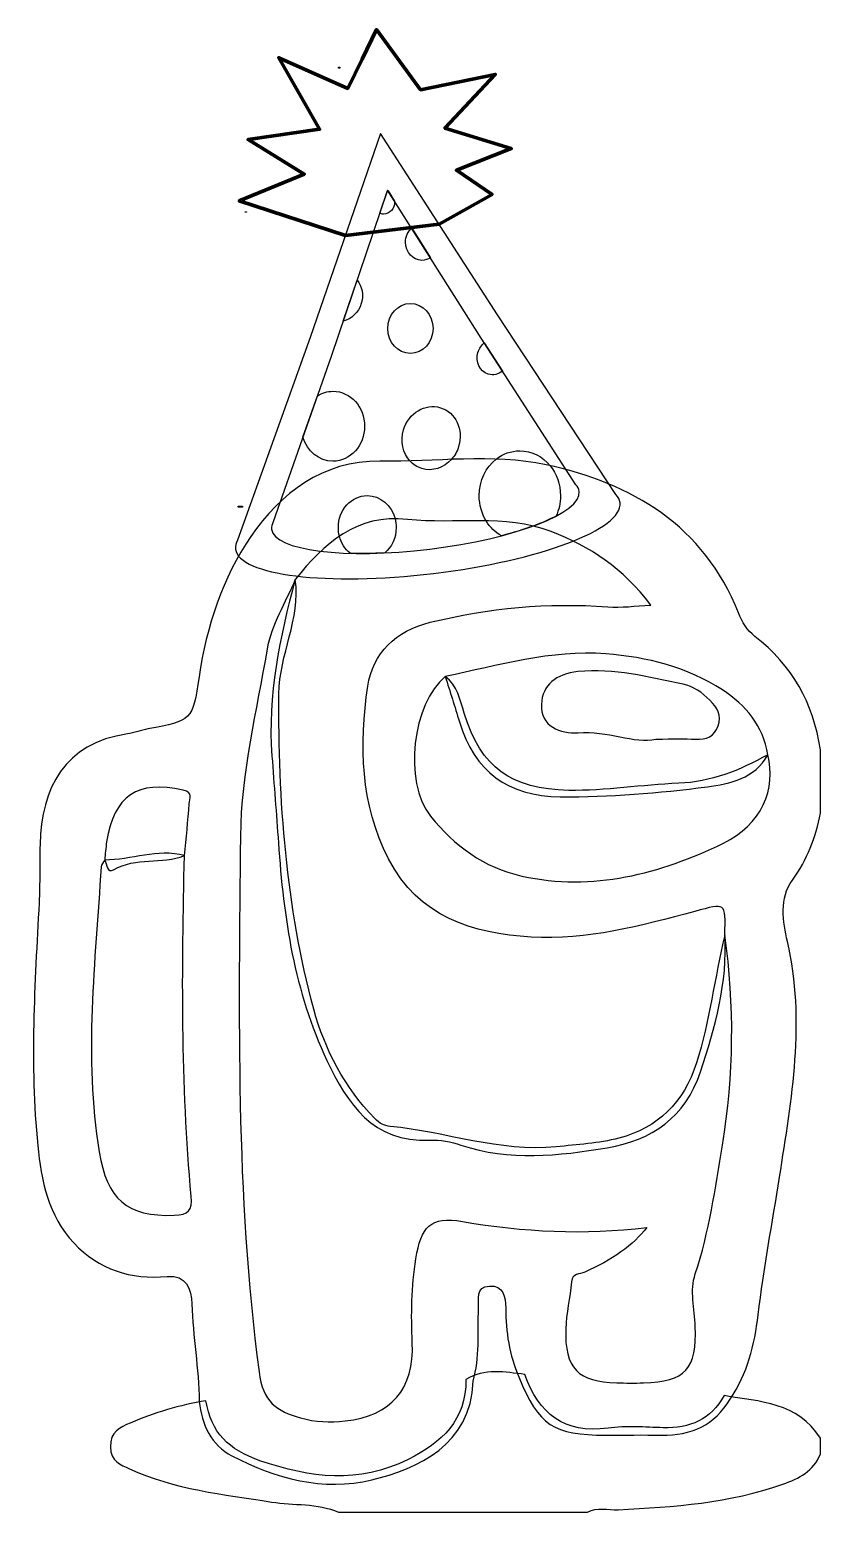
# Model space of a CAD drawing. Header units: inches. Extents: x -5.21 to -3.8, y -0.28 to 2.37.
import ezdxf

# ---------------------------------------------------------------- set-up
doc = ezdxf.new("R2010")
doc.units = ezdxf.units.IN
doc.header["$MEASUREMENT"] = 0
doc.header["$XCLIPFRAME"] = 0
doc.layers.add('Layer 1', color=7, linetype='Continuous')
picture_1 = doc.add_image_def('image1.jpg', size_in_pixel=(10, 4))
picture_2 = doc.add_image_def('image2.jpg', size_in_pixel=(13, 9))
picture_3 = doc.add_image_def('image3.jpg', size_in_pixel=(39, 8))

msp = doc.modelspace()

# ---------------------------------------------------------------- linework, layer by layer
at = {"layer": 'Layer 1', "color": 2, "lineweight": 70}
msp.add_open_spline([(-4.646, 1.9987), (-4.646, 1.9987), (-4.8354, 2.0604), (-4.8354, 2.0604), (-4.8354, 2.0604), (-4.8354, 2.0604), (-4.7192, 2.1083), (-4.7192, 2.1083), (-4.7192, 2.1083), (-4.7192, 2.1083), (-4.8195, 2.1698), (-4.8195, 2.1698), (-4.8195, 2.1698), (-4.8195, 2.1698), (-4.6919, 2.188), (-4.6919, 2.188), (-4.6919, 2.188), (-4.6919, 2.188), (-4.7648, 2.3156), (-4.7648, 2.3156), (-4.7648, 2.3156), (-4.7648, 2.3156), (-4.6418, 2.2609), (-4.6418, 2.2609), (-4.6418, 2.2609), (-4.6418, 2.2609), (-4.6163, 2.313), (-4.6163, 2.313), (-4.6163, 2.313), (-4.6163, 2.313), (-4.5905, 2.3657), (-4.5905, 2.3657), (-4.5905, 2.3657), (-4.5905, 2.3657), (-4.5119, 2.2586), (-4.5119, 2.2586), (-4.5119, 2.2586), (-4.5119, 2.2586), (-4.3787, 2.286), (-4.3787, 2.286), (-4.3787, 2.286), (-4.3787, 2.286), (-4.4686, 2.1903), (-4.4686, 2.1903), (-4.4686, 2.1903), (-4.4686, 2.1903), (-4.3502, 2.1538), (-4.3502, 2.1538), (-4.3502, 2.1538), (-4.3502, 2.1538), (-4.4481, 2.1151), (-4.4481, 2.1151), (-4.4481, 2.1151), (-4.4481, 2.1151), (-4.3844, 2.0718), (-4.3844, 2.0718), (-4.3844, 2.0718), (-4.3844, 2.0718), (-4.479, 2.0188), (-4.479, 2.0188), (-4.479, 2.0188), (-4.479, 2.0188), (-4.646, 1.9987), (-4.646, 1.9987)], degree=3, knots=[0, 0, 0, 0, 0.058824, 0.058824, 0.058824, 0.058824, 0.117647, 0.117647, 0.117647, 0.117647, 0.176471, 0.176471, 0.176471, 0.176471, 0.235294, 0.235294, 0.235294, 0.235294, 0.294118, 0.294118, 0.294118, 0.294118, 0.352941, 0.352941, 0.352941, 0.352941, 0.411765, 0.411765, 0.411765, 0.411765, 0.470588, 0.470588, 0.470588, 0.470588, 0.529412, 0.529412, 0.529412, 0.529412, 0.588235, 0.588235, 0.588235, 0.588235, 0.647059, 0.647059, 0.647059, 0.647059, 0.705882, 0.705882, 0.705882, 0.705882, 0.764706, 0.764706, 0.764706, 0.764706, 0.823529, 0.823529, 0.823529, 0.823529, 0.882353, 0.882353, 0.882353, 0.882353, 1, 1, 1, 1], dxfattribs=at)
at = {"layer": 'Layer 1'}
for points, knots in [([(-4.1636, 1.5368), (-4.1593, 1.5323), (-4.1567, 1.5274), (-4.1561, 1.5222), (-4.1561, 1.5222), (-4.1505, 1.4753), (-4.2994, 1.4189), (-4.4888, 1.3961), (-4.4888, 1.3961), (-4.6781, 1.3733), (-4.8362, 1.3928), (-4.8419, 1.4396), (-4.8419, 1.4396), (-4.8425, 1.4449), (-4.8412, 1.4502), (-4.8381, 1.4557), (-4.8381, 1.4557), (-4.8381, 1.4557), (-4.7089, 1.817), (-4.7089, 1.817), (-4.7089, 1.817), (-4.7089, 1.817), (-4.5832, 2.1805), (-4.5832, 2.1805), (-4.5832, 2.1805), (-4.5832, 2.1805), (-4.3748, 1.8572), (-4.3748, 1.8572), (-4.3748, 1.8572), (-4.3748, 1.8572), (-4.1636, 1.5368), (-4.1636, 1.5368)], [0, 0, 0, 0, 0.111111, 0.111111, 0.111111, 0.111111, 0.222222, 0.222222, 0.222222, 0.222222, 0.333333, 0.333333, 0.333333, 0.333333, 0.444444, 0.444444, 0.444444, 0.444444, 0.555556, 0.555556, 0.555556, 0.555556, 0.666667, 0.666667, 0.666667, 0.666667, 0.777778, 0.777778, 0.777778, 0.777778, 1, 1, 1, 1]), ([(-3.7989, 1.082), (-3.7989, 1.0443), (-3.7989, 1.0065), (-3.7989, 0.9687), (-3.7989, 0.9687), (-3.807, 0.9254), (-3.822, 0.8861), (-3.8487, 0.8496), (-3.8487, 0.8496), (-3.8723, 0.8173), (-3.8659, 0.7755), (-3.8576, 0.7399), (-3.8576, 0.7399), (-3.8246, 0.5982), (-3.8499, 0.4594), (-3.8717, 0.32), (-3.8717, 0.32), (-3.8845, 0.2381), (-3.8998, 0.1566), (-3.9098, 0.0742), (-3.9098, 0.0742), (-3.9162, 0.0208), (-3.9287, -0.0307), (-3.9599, -0.0759), (-3.9599, -0.0759), (-3.9874, -0.1226), (-4.0294, -0.1411), (-4.0821, -0.1401), (-4.0821, -0.1401), (-4.115, -0.1395), (-4.1479, -0.1401), (-4.1808, -0.1401), (-4.1808, -0.1401), (-4.276, -0.14), (-4.3002, -0.1239), (-4.3367, -0.0363), (-4.3367, -0.0363), (-4.3531, 0.0029), (-4.3603, 0.0439), (-4.3601, 0.0864), (-4.3601, 0.0864), (-4.36, 0.106), (-4.3639, 0.1271), (-4.389, 0.1258), (-4.389, 0.1258), (-4.4143, 0.1246), (-4.4079, 0.1013), (-4.4085, 0.0857), (-4.4085, 0.0857), (-4.4103, 0.0424), (-4.4058, -0.0014), (-4.4182, -0.044), (-4.4182, -0.044), (-4.4218, -0.1579), (-4.5175, -0.2), (-4.5986, -0.2198), (-4.5986, -0.2198), (-4.6858, -0.2411), (-4.7705, -0.2171), (-4.8486, -0.1771), (-4.8486, -0.1771), (-4.8847, -0.1585), (-4.9023, -0.1213), (-4.9067, -0.0799), (-4.9067, -0.0799), (-4.9075, -0.0217), (-4.918, 0.0357), (-4.9198, 0.0939), (-4.9198, 0.0939), (-4.9206, 0.1204), (-4.9296, 0.1458), (-4.9638, 0.1428), (-4.9638, 0.1428), (-5.029, 0.137), (-5.0856, 0.1547), (-5.1304, 0.2025), (-5.1304, 0.2025), (-5.1759, 0.2509), (-5.1885, 0.3145), (-5.1947, 0.3765), (-5.1947, 0.3765), (-5.2091, 0.5205), (-5.1998, 0.6649), (-5.1923, 0.8091), (-5.1923, 0.8091), (-5.1905, 0.8437), (-5.1914, 0.8783), (-5.1906, 0.9128), (-5.1906, 0.9128), (-5.1882, 1.0139), (-5.1474, 1.0932), (-5.0348, 1.1103), (-5.0348, 1.1103), (-5.0224, 1.1122), (-5.0104, 1.1165), (-4.9981, 1.1189), (-4.9981, 1.1189), (-4.9195, 1.1341), (-4.9184, 1.1339), (-4.9069, 1.2118), (-4.9069, 1.2118), (-4.8937, 1.302), (-4.865, 1.3889), (-4.8144, 1.4621), (-4.8144, 1.4621), (-4.7614, 1.5386), (-4.6872, 1.5977), (-4.5843, 1.5963), (-4.5843, 1.5963), (-4.4854, 1.5949), (-4.3846, 1.6103), (-4.288, 1.5898), (-4.288, 1.5898), (-4.1344, 1.5572), (-4.0072, 1.4814), (-3.9448, 1.3261), (-3.9448, 1.3261), (-3.9382, 1.3096), (-3.9298, 1.2948), (-3.9157, 1.284), (-3.9157, 1.284), (-3.8492, 1.2326), (-3.811, 1.1649), (-3.7989, 1.082)], [0, 0, 0, 0, 0.03125, 0.03125, 0.03125, 0.03125, 0.0625, 0.0625, 0.0625, 0.0625, 0.09375, 0.09375, 0.09375, 0.09375, 0.125, 0.125, 0.125, 0.125, 0.15625, 0.15625, 0.15625, 0.15625, 0.1875, 0.1875, 0.1875, 0.1875, 0.21875, 0.21875, 0.21875, 0.21875, 0.25, 0.25, 0.25, 0.25, 0.28125, 0.28125, 0.28125, 0.28125, 0.3125, 0.3125, 0.3125, 0.3125, 0.34375, 0.34375, 0.34375, 0.34375, 0.375, 0.375, 0.375, 0.375, 0.40625, 0.40625, 0.40625, 0.40625, 0.4375, 0.4375, 0.4375, 0.4375, 0.46875, 0.46875, 0.46875, 0.46875, 0.5, 0.5, 0.5, 0.5, 0.53125, 0.53125, 0.53125, 0.53125, 0.5625, 0.5625, 0.5625, 0.5625, 0.59375, 0.59375, 0.59375, 0.59375, 0.625, 0.625, 0.625, 0.625, 0.65625, 0.65625, 0.65625, 0.65625, 0.6875, 0.6875, 0.6875, 0.6875, 0.71875, 0.71875, 0.71875, 0.71875, 0.75, 0.75, 0.75, 0.75, 0.78125, 0.78125, 0.78125, 0.78125, 0.8125, 0.8125, 0.8125, 0.8125, 0.84375, 0.84375, 0.84375, 0.84375, 0.875, 0.875, 0.875, 0.875, 0.90625, 0.90625, 0.90625, 0.90625, 0.9375, 0.9375, 0.9375, 0.9375, 1, 1, 1, 1])]:
    msp.add_open_spline(points, degree=3, knots=knots, dxfattribs=at)
at = {"layer": 'Layer 1', "color": 7}
for points in [[(-4.2348, 1.5544), (-4.2314, 1.5507), (-4.2294, 1.5467), (-4.2289, 1.5424), (-4.2289, 1.5424), (-4.2243, 1.5042), (-4.3435, 1.4582), (-4.4951, 1.4396), (-4.4951, 1.4396), (-4.6466, 1.421), (-4.7731, 1.4369), (-4.7776, 1.4751), (-4.7776, 1.4751), (-4.7781, 1.4794), (-4.7771, 1.4837), (-4.7746, 1.4882), (-4.7746, 1.4882), (-4.7746, 1.4882), (-4.6712, 1.783), (-4.6712, 1.783), (-4.6712, 1.783), (-4.6712, 1.783), (-4.5706, 2.0798), (-4.5706, 2.0798), (-4.5706, 2.0798), (-4.5706, 2.0798), (-4.4039, 1.8159), (-4.4039, 1.8159), (-4.4039, 1.8159), (-4.4039, 1.8159), (-4.2348, 1.5544), (-4.2348, 1.5544)], [(-4.0922, 1.1009), (-4.13, 1.0919), (-4.179, 1.1166), (-4.2311, 1.1122), (-4.2311, 1.1122), (-4.2617, 1.1097), (-4.2988, 1.1235), (-4.2965, 1.1631), (-4.2965, 1.1631), (-4.2945, 1.1971), (-4.2708, 1.217), (-4.2313, 1.2211), (-4.2313, 1.2211), (-4.1664, 1.2277), (-4.1055, 1.2115), (-4.0438, 1.1987), (-4.0438, 1.1987), (-4.0258, 1.195), (-4.0096, 1.184), (-3.9959, 1.1701), (-3.9959, 1.1701), (-3.9828, 1.157), (-3.974, 1.1435), (-3.9811, 1.1243), (-3.9811, 1.1243), (-3.9882, 1.1052), (-4.0022, 1.0993), (-4.0218, 1.1006), (-4.0218, 1.1006), (-4.0406, 1.1019), (-4.0595, 1.1009), (-4.0922, 1.1009)]]:
    msp.add_open_spline(points, degree=3, knots=[0, 0, 0, 0, 0.111111, 0.111111, 0.111111, 0.111111, 0.222222, 0.222222, 0.222222, 0.222222, 0.333333, 0.333333, 0.333333, 0.333333, 0.444444, 0.444444, 0.444444, 0.444444, 0.555556, 0.555556, 0.555556, 0.555556, 0.666667, 0.666667, 0.666667, 0.666667, 0.777778, 0.777778, 0.777778, 0.777778, 1, 1, 1, 1], dxfattribs=at)
at = {"layer": 'Layer 1', "color": 13}
for points, knots in [([(-4.5778, 2.0369), (-4.5669, 2.0369), (-4.5581, 2.0466), (-4.5581, 2.0586), (-4.5581, 2.0586), (-4.5581, 2.0591), (-4.5581, 2.0596), (-4.5582, 2.06), (-4.5582, 2.06), (-4.5582, 2.06), (-4.5699, 2.0785), (-4.5699, 2.0785), (-4.5699, 2.0785), (-4.5702, 2.0787), (-4.5705, 2.0789), (-4.5709, 2.079), (-4.5709, 2.079), (-4.5709, 2.079), (-4.5847, 2.0383), (-4.5847, 2.0383), (-4.5847, 2.0383), (-4.5825, 2.0374), (-4.5802, 2.0369), (-4.5778, 2.0369)], [0, 0, 0, 0, 0.142857, 0.142857, 0.142857, 0.142857, 0.285714, 0.285714, 0.285714, 0.285714, 0.428571, 0.428571, 0.428571, 0.428571, 0.571429, 0.571429, 0.571429, 0.571429, 0.714286, 0.714286, 0.714286, 0.714286, 1, 1, 1, 1]), ([(-4.5277, 2.0118), (-4.5344, 2.0059), (-4.5387, 1.9968), (-4.5387, 1.9866), (-4.5387, 1.9866), (-4.5387, 1.9688), (-4.5256, 1.9544), (-4.5095, 1.9544), (-4.5095, 1.9544), (-4.504, 1.9544), (-4.4988, 1.9561), (-4.4944, 1.9591), (-4.4944, 1.9591), (-4.4944, 1.9591), (-4.5277, 2.0118), (-4.5277, 2.0118)], [0, 0, 0, 0, 0.2, 0.2, 0.2, 0.2, 0.4, 0.4, 0.4, 0.4, 0.6, 0.6, 0.6, 0.6, 1, 1, 1, 1]), ([(-4.6498, 1.8462), (-4.6354, 1.8495), (-4.6226, 1.8612), (-4.6177, 1.8776), (-4.6177, 1.8776), (-4.613, 1.8928), (-4.6163, 1.9085), (-4.625, 1.9193), (-4.625, 1.9193), (-4.625, 1.9193), (-4.6498, 1.8462), (-4.6498, 1.8462)], [0, 0, 0, 0, 0.25, 0.25, 0.25, 0.25, 0.5, 0.5, 0.5, 0.5, 1, 1, 1, 1]), ([(-4.53, 1.7884), (-4.5077, 1.7884), (-4.4897, 1.8084), (-4.4897, 1.833), (-4.4897, 1.833), (-4.4897, 1.8576), (-4.5077, 1.8776), (-4.53, 1.8776), (-4.53, 1.8776), (-4.5523, 1.8776), (-4.5704, 1.8576), (-4.5704, 1.833), (-4.5704, 1.833), (-4.5704, 1.8084), (-4.5523, 1.7884), (-4.53, 1.7884)], [0, 0, 0, 0, 0.2, 0.2, 0.2, 0.2, 0.4, 0.4, 0.4, 0.4, 0.6, 0.6, 0.6, 0.6, 1, 1, 1, 1]), ([(-4.4095, 1.7903), (-4.4146, 1.7735), (-4.4064, 1.7561), (-4.3912, 1.7515), (-4.3912, 1.7515), (-4.3823, 1.7488), (-4.3729, 1.7511), (-4.3657, 1.7568), (-4.3657, 1.7568), (-4.3657, 1.7568), (-4.3982, 1.8071), (-4.3982, 1.8071), (-4.3982, 1.8071), (-4.4033, 1.803), (-4.4074, 1.7972), (-4.4095, 1.7903)], [0, 0, 0, 0, 0.2, 0.2, 0.2, 0.2, 0.4, 0.4, 0.4, 0.4, 0.6, 0.6, 0.6, 0.6, 1, 1, 1, 1]), ([(-4.6681, 1.5963), (-4.637, 1.5963), (-4.6117, 1.6242), (-4.6117, 1.6586), (-4.6117, 1.6586), (-4.6117, 1.6931), (-4.637, 1.721), (-4.6681, 1.721), (-4.6681, 1.721), (-4.6782, 1.721), (-4.6876, 1.7181), (-4.6958, 1.7131), (-4.6958, 1.7131), (-4.6958, 1.7131), (-4.7217, 1.639), (-4.7217, 1.639), (-4.7217, 1.639), (-4.7143, 1.6142), (-4.6931, 1.5963), (-4.6681, 1.5963)], [0, 0, 0, 0, 0.166667, 0.166667, 0.166667, 0.166667, 0.333333, 0.333333, 0.333333, 0.333333, 0.5, 0.5, 0.5, 0.5, 0.666667, 0.666667, 0.666667, 0.666667, 1, 1, 1, 1]), ([(-4.5422, 1.6524), (-4.5484, 1.6318), (-4.5435, 1.6107), (-4.531, 1.5968), (-4.531, 1.5968), (-4.5253, 1.5905), (-4.518, 1.5857), (-4.5095, 1.5832), (-4.5095, 1.5832), (-4.4904, 1.5774), (-4.4702, 1.5844), (-4.4567, 1.5996), (-4.4567, 1.5996), (-4.4511, 1.606), (-4.4466, 1.6137), (-4.444, 1.6226), (-4.444, 1.6226), (-4.4349, 1.6525), (-4.4495, 1.6835), (-4.4766, 1.6917), (-4.4766, 1.6917), (-4.5037, 1.7), (-4.5331, 1.6823), (-4.5422, 1.6524)], [0, 0, 0, 0, 0.142857, 0.142857, 0.142857, 0.142857, 0.285714, 0.285714, 0.285714, 0.285714, 0.428571, 0.428571, 0.428571, 0.428571, 0.571429, 0.571429, 0.571429, 0.571429, 0.714286, 0.714286, 0.714286, 0.714286, 1, 1, 1, 1]), ([(-4.377, 1.6), (-4.3953, 1.5855), (-4.4073, 1.5617), (-4.4073, 1.5348), (-4.4073, 1.5348), (-4.4073, 1.5182), (-4.4028, 1.5028), (-4.3949, 1.49), (-4.3949, 1.49), (-4.3881, 1.4787), (-4.3787, 1.4695), (-4.3677, 1.4633), (-4.3677, 1.4633), (-4.347, 1.4687), (-4.3281, 1.4746), (-4.3113, 1.4807), (-4.3113, 1.4807), (-4.2956, 1.4864), (-4.2818, 1.4924), (-4.2702, 1.4985), (-4.2702, 1.4985), (-4.2652, 1.5094), (-4.2623, 1.5217), (-4.2623, 1.5348), (-4.2623, 1.5348), (-4.2623, 1.5553), (-4.2693, 1.5741), (-4.2808, 1.5883), (-4.2808, 1.5883), (-4.2941, 1.6046), (-4.3134, 1.6149), (-4.3348, 1.6149), (-4.3348, 1.6149), (-4.3505, 1.6149), (-4.3651, 1.6094), (-4.377, 1.6)], [0, 0, 0, 0, 0.1, 0.1, 0.1, 0.1, 0.2, 0.2, 0.2, 0.2, 0.3, 0.3, 0.3, 0.3, 0.4, 0.4, 0.4, 0.4, 0.5, 0.5, 0.5, 0.5, 0.6, 0.6, 0.6, 0.6, 0.7, 0.7, 0.7, 0.7, 0.8, 0.8, 0.8, 0.8, 1, 1, 1, 1]), ([(-4.5574, 1.4939), (-4.5636, 1.5176), (-4.5835, 1.535), (-4.607, 1.535), (-4.607, 1.535), (-4.6354, 1.535), (-4.6585, 1.5095), (-4.6585, 1.478), (-4.6585, 1.478), (-4.6585, 1.4727), (-4.6579, 1.4675), (-4.6566, 1.4626), (-4.6566, 1.4626), (-4.6535, 1.4502), (-4.6466, 1.4395), (-4.6375, 1.4321), (-4.6375, 1.4321), (-4.6182, 1.4315), (-4.5975, 1.4317), (-4.5757, 1.4327), (-4.5757, 1.4327), (-4.5634, 1.4431), (-4.5554, 1.4596), (-4.5554, 1.478), (-4.5554, 1.478), (-4.5554, 1.4835), (-4.5561, 1.4888), (-4.5574, 1.4939)], [0, 0, 0, 0, 0.125, 0.125, 0.125, 0.125, 0.25, 0.25, 0.25, 0.25, 0.375, 0.375, 0.375, 0.375, 0.5, 0.5, 0.5, 0.5, 0.625, 0.625, 0.625, 0.625, 0.75, 0.75, 0.75, 0.75, 1, 1, 1, 1])]:
    msp.add_open_spline(points, degree=3, knots=knots, dxfattribs=at)
at = {"layer": 'Layer 1', "color": 254}
for points, knots in [([(-4.7354, 1.3855), (-4.6839, 1.4497), (-4.6256, 1.5029), (-4.5352, 1.4926), (-4.5352, 1.4926), (-4.45, 1.4829), (-4.363, 1.5029), (-4.279, 1.4708), (-4.279, 1.4708), (-4.2095, 1.4443), (-4.151, 1.4059), (-4.1014, 1.3398), (-4.1014, 1.3398), (-4.1298, 1.3384), (-4.154, 1.3347), (-4.1778, 1.3365), (-4.1778, 1.3365), (-4.285, 1.3448), (-4.3903, 1.3346), (-4.4946, 1.3091), (-4.4946, 1.3091), (-4.5564, 1.294), (-4.5974, 1.2538), (-4.606, 1.195), (-4.606, 1.195), (-4.6213, 1.0905), (-4.6195, 0.9856), (-4.5689, 0.8874), (-4.5689, 0.8874), (-4.5153, 0.7832), (-4.4192, 0.7544), (-4.3147, 0.7479), (-4.3147, 0.7479), (-4.2151, 0.7416), (-4.1185, 0.7682), (-4.0229, 0.7936), (-4.0229, 0.7936), (-3.9669, 0.8084), (-3.9677, 0.8114), (-3.9693, 0.7513), (-3.9693, 0.7513), (-3.9638, 0.6665), (-3.9868, 0.5867), (-4.0128, 0.5075), (-4.0128, 0.5075), (-4.0392, 0.4267), (-4.1001, 0.3854), (-4.179, 0.3723), (-4.179, 0.3723), (-4.2656, 0.3579), (-4.3532, 0.3481), (-4.4399, 0.3771), (-4.4399, 0.3771), (-4.4575, 0.383), (-4.4771, 0.3866), (-4.4955, 0.3858), (-4.4955, 0.3858), (-4.5973, 0.3816), (-4.6422, 0.4508), (-4.6789, 0.528), (-4.6789, 0.528), (-4.7372, 0.6505), (-4.7563, 0.7824), (-4.7654, 0.916), (-4.7654, 0.916), (-4.769, 0.9676), (-4.7731, 1.0192), (-4.777, 1.0707), (-4.777, 1.0707), (-4.7851, 1.1793), (-4.7629, 1.2824), (-4.7354, 1.3855)], [0, 0, 0, 0, 0.052632, 0.052632, 0.052632, 0.052632, 0.105263, 0.105263, 0.105263, 0.105263, 0.157895, 0.157895, 0.157895, 0.157895, 0.210526, 0.210526, 0.210526, 0.210526, 0.263158, 0.263158, 0.263158, 0.263158, 0.315789, 0.315789, 0.315789, 0.315789, 0.368421, 0.368421, 0.368421, 0.368421, 0.421053, 0.421053, 0.421053, 0.421053, 0.473684, 0.473684, 0.473684, 0.473684, 0.526316, 0.526316, 0.526316, 0.526316, 0.578947, 0.578947, 0.578947, 0.578947, 0.631579, 0.631579, 0.631579, 0.631579, 0.684211, 0.684211, 0.684211, 0.684211, 0.736842, 0.736842, 0.736842, 0.736842, 0.789474, 0.789474, 0.789474, 0.789474, 0.842105, 0.842105, 0.842105, 0.842105, 0.894737, 0.894737, 0.894737, 0.894737, 1, 1, 1, 1]), ([(-4.933, 0.8932), (-4.9735, 0.8774), (-5.0196, 0.8909), (-5.0593, 0.868), (-5.0593, 0.868), (-5.0706, 0.8615), (-5.0718, 0.8774), (-5.0753, 0.8851), (-5.0753, 0.8851), (-5.0742, 0.8959), (-5.0735, 0.9068), (-5.0718, 0.9175), (-5.0718, 0.9175), (-5.059, 1.0001), (-5.0166, 1.028), (-4.9354, 1.0101), (-4.9354, 1.0101), (-4.9167, 1.006), (-4.9239, 0.9945), (-4.9245, 0.9858), (-4.9245, 0.9858), (-4.9265, 0.9549), (-4.9301, 0.924), (-4.933, 0.8932)], [0, 0, 0, 0, 0.142857, 0.142857, 0.142857, 0.142857, 0.285714, 0.285714, 0.285714, 0.285714, 0.428571, 0.428571, 0.428571, 0.428571, 0.571429, 0.571429, 0.571429, 0.571429, 0.714286, 0.714286, 0.714286, 0.714286, 1, 1, 1, 1])]:
    msp.add_open_spline(points, degree=3, knots=knots, dxfattribs=at)
at = {"layer": 'Layer 1', "color": 153}
for points, knots in [([(-4.7354, 1.3855), (-4.7253, 1.3149), (-4.764, 1.2515), (-4.7645, 1.1818), (-4.7645, 1.1818), (-4.7659, 0.9916), (-4.7518, 0.803), (-4.7023, 0.6192), (-4.7023, 0.6192), (-4.6829, 0.5472), (-4.6475, 0.4798), (-4.5936, 0.4244), (-4.5936, 0.4244), (-4.5849, 0.4154), (-4.5768, 0.4114), (-4.5659, 0.4103), (-4.5659, 0.4103), (-4.4669, 0.4009), (-4.3711, 0.3638), (-4.2698, 0.374), (-4.2698, 0.374), (-4.2324, 0.3778), (-4.1944, 0.3801), (-4.1583, 0.3895), (-4.1583, 0.3895), (-4.0881, 0.4077), (-4.0426, 0.4525), (-4.02, 0.5236), (-4.02, 0.5236), (-3.9962, 0.5982), (-3.9875, 0.6757), (-3.9693, 0.7513), (-3.9693, 0.7513), (-3.9516, 0.6264), (-3.9529, 0.5018), (-3.9736, 0.3771), (-3.9736, 0.3771), (-3.9864, 0.2998), (-3.997, 0.2223), (-4.022, 0.1473), (-4.022, 0.1473), (-4.0318, 0.1178), (-4.0236, 0.0851), (-4.022, 0.0537), (-4.022, 0.0537), (-4.0183, -0.0218), (-4.04, -0.0448), (-4.1144, -0.047), (-4.1144, -0.047), (-4.1302, -0.0474), (-4.1459, -0.0472), (-4.1616, -0.0469), (-4.1616, -0.0469), (-4.2308, -0.0455), (-4.2552, -0.021), (-4.253, 0.0492), (-4.253, 0.0492), (-4.2522, 0.0772), (-4.245, 0.105), (-4.2427, 0.133), (-4.2427, 0.133), (-4.2413, 0.1497), (-4.2282, 0.1464), (-4.2192, 0.1503), (-4.2192, 0.1503), (-4.1715, 0.1714), (-4.1316, 0.1995), (-4.1083, 0.2301), (-4.1083, 0.2301), (-4.22, 0.2166), (-4.3285, 0.2223), (-4.4372, 0.2408), (-4.4372, 0.2408), (-4.4946, 0.2506), (-4.5113, 0.2309), (-4.5202, 0.1745), (-4.5202, 0.1745), (-4.5281, 0.1244), (-4.529, 0.0746), (-4.5267, 0.0244), (-4.5267, 0.0244), (-4.5229, -0.0573), (-4.5641, -0.1057), (-4.6466, -0.1148), (-4.6466, -0.1148), (-4.673, -0.1178), (-4.6997, -0.1167), (-4.7261, -0.1093), (-4.7261, -0.1093), (-4.7686, -0.0972), (-4.7928, -0.0814), (-4.8, -0.027), (-4.8, -0.027), (-4.8422, 0.2905), (-4.836, 0.6086), (-4.8332, 0.9275), (-4.8332, 0.9275), (-4.8321, 1.0429), (-4.8043, 1.1505), (-4.7857, 1.261), (-4.7857, 1.261), (-4.7784, 1.3041), (-4.7527, 1.3441), (-4.7354, 1.3855)], [0, 0, 0, 0, 0.037037, 0.037037, 0.037037, 0.037037, 0.074074, 0.074074, 0.074074, 0.074074, 0.111111, 0.111111, 0.111111, 0.111111, 0.148148, 0.148148, 0.148148, 0.148148, 0.185185, 0.185185, 0.185185, 0.185185, 0.222222, 0.222222, 0.222222, 0.222222, 0.259259, 0.259259, 0.259259, 0.259259, 0.296296, 0.296296, 0.296296, 0.296296, 0.333333, 0.333333, 0.333333, 0.333333, 0.37037, 0.37037, 0.37037, 0.37037, 0.407407, 0.407407, 0.407407, 0.407407, 0.444444, 0.444444, 0.444444, 0.444444, 0.481481, 0.481481, 0.481481, 0.481481, 0.518519, 0.518519, 0.518519, 0.518519, 0.555556, 0.555556, 0.555556, 0.555556, 0.592593, 0.592593, 0.592593, 0.592593, 0.62963, 0.62963, 0.62963, 0.62963, 0.666667, 0.666667, 0.666667, 0.666667, 0.703704, 0.703704, 0.703704, 0.703704, 0.740741, 0.740741, 0.740741, 0.740741, 0.777778, 0.777778, 0.777778, 0.777778, 0.814815, 0.814815, 0.814815, 0.814815, 0.851852, 0.851852, 0.851852, 0.851852, 0.888889, 0.888889, 0.888889, 0.888889, 0.925926, 0.925926, 0.925926, 0.925926, 1, 1, 1, 1]), ([(-4.933, 0.8932), (-4.9379, 0.6903), (-4.9394, 0.4875), (-4.9209, 0.2852), (-4.9209, 0.2852), (-4.9187, 0.2609), (-4.9258, 0.2528), (-4.9512, 0.2519), (-4.9512, 0.2519), (-5.0359, 0.2488), (-5.0713, 0.2808), (-5.085, 0.365), (-5.085, 0.365), (-5.1128, 0.5348), (-5.0919, 0.7037), (-5.0817, 0.873), (-5.0817, 0.873), (-5.0814, 0.8771), (-5.0775, 0.8811), (-5.0753, 0.8851), (-5.0753, 0.8851), (-5.0277, 0.8852), (-4.9813, 0.9061), (-4.933, 0.8932)], [0, 0, 0, 0, 0.142857, 0.142857, 0.142857, 0.142857, 0.285714, 0.285714, 0.285714, 0.285714, 0.428571, 0.428571, 0.428571, 0.428571, 0.571429, 0.571429, 0.571429, 0.571429, 0.714286, 0.714286, 0.714286, 0.714286, 1, 1, 1, 1])]:
    msp.add_open_spline(points, degree=3, knots=knots, dxfattribs=at)
at = {"layer": 'Layer 1', "color": 151}
msp.add_open_spline([(-3.8927, 1.073), (-3.9159, 1.0302), (-3.9597, 1.0212), (-4.0004, 1.0159), (-4.0004, 1.0159), (-4.0873, 1.0047), (-4.1747, 0.9971), (-4.2627, 0.998), (-4.2627, 0.998), (-4.356, 0.9989), (-4.4161, 1.043), (-4.4427, 1.1318), (-4.4427, 1.1318), (-4.4508, 1.1587), (-4.4595, 1.1855), (-4.4678, 1.2124), (-4.4678, 1.2124), (-4.3732, 1.2321), (-4.2792, 1.2602), (-4.1813, 1.2528), (-4.1813, 1.2528), (-4.1079, 1.2472), (-4.0363, 1.2294), (-3.9736, 1.1884), (-3.9736, 1.1884), (-3.932, 1.1612), (-3.9007, 1.1248), (-3.8927, 1.073)], degree=3, knots=[0, 0, 0, 0, 0.125, 0.125, 0.125, 0.125, 0.25, 0.25, 0.25, 0.25, 0.375, 0.375, 0.375, 0.375, 0.5, 0.5, 0.5, 0.5, 0.625, 0.625, 0.625, 0.625, 0.75, 0.75, 0.75, 0.75, 1, 1, 1, 1], dxfattribs=at)
at = {"layer": 'Layer 1', "color": 157}
msp.add_open_spline([(-3.8927, 1.073), (-3.8765, 1.0125), (-3.9044, 0.9475), (-3.9717, 0.9152), (-3.9717, 0.9152), (-4.085, 0.8607), (-4.204, 0.8288), (-4.3315, 0.8567), (-4.3315, 0.8567), (-4.3989, 0.8715), (-4.4523, 0.9114), (-4.494, 0.9632), (-4.494, 0.9632), (-4.5438, 1.025), (-4.5261, 1.1652), (-4.4678, 1.2124), (-4.4678, 1.2124), (-4.446, 1.1961), (-4.4414, 1.1709), (-4.4341, 1.1471), (-4.4341, 1.1471), (-4.4041, 1.0499), (-4.35, 1.0114), (-4.2477, 1.0095), (-4.2477, 1.0095), (-4.1818, 1.0082), (-4.117, 1.0196), (-4.0514, 1.0221), (-4.0514, 1.0221), (-3.9945, 1.0242), (-3.9421, 1.0449), (-3.8927, 1.073)], degree=3, knots=[0, 0, 0, 0, 0.111111, 0.111111, 0.111111, 0.111111, 0.222222, 0.222222, 0.222222, 0.222222, 0.333333, 0.333333, 0.333333, 0.333333, 0.444444, 0.444444, 0.444444, 0.444444, 0.555556, 0.555556, 0.555556, 0.555556, 0.666667, 0.666667, 0.666667, 0.666667, 0.777778, 0.777778, 0.777778, 0.777778, 1, 1, 1, 1], dxfattribs=at)
at = {"layer": 'Layer 1', "color": 250}
msp.add_open_spline([(-4.6582, -0.2777), (-4.6963, -0.2605), (-4.738, -0.2658), (-4.7778, -0.2594), (-4.7778, -0.2594), (-4.8638, -0.2456), (-4.9509, -0.2371), (-5.0312, -0.2001), (-5.0312, -0.2001), (-5.047, -0.1929), (-5.0644, -0.1864), (-5.0651, -0.1612), (-5.0651, -0.1612), (-5.0659, -0.1337), (-5.0471, -0.126), (-5.0297, -0.1185), (-5.0297, -0.1185), (-4.9864, -0.0999), (-4.9413, -0.0864), (-4.8947, -0.0787), (-4.8947, -0.0787), (-4.8857, -0.1353), (-4.8542, -0.1663), (-4.7983, -0.1856), (-4.7983, -0.1856), (-4.7083, -0.2168), (-4.6225, -0.2272), (-4.5341, -0.1834), (-4.5341, -0.1834), (-4.4737, -0.1534), (-4.4309, -0.1132), (-4.4309, -0.0407), (-4.4309, -0.0407), (-4.3974, -0.0204), (-4.3616, -0.0276), (-4.326, -0.0318), (-4.326, -0.0318), (-4.3009, -0.1015), (-4.256, -0.1385), (-4.1775, -0.1276), (-4.1775, -0.1276), (-4.1453, -0.1231), (-4.112, -0.126), (-4.0792, -0.1269), (-4.0792, -0.1269), (-4.0319, -0.1281), (-3.994, -0.1127), (-3.9703, -0.0696), (-3.9703, -0.0696), (-3.9069, -0.0806), (-3.8389, -0.0816), (-3.7989, -0.1455), (-3.7989, -0.1455), (-3.7989, -0.155), (-3.7989, -0.1644), (-3.7989, -0.1739), (-3.7989, -0.1739), (-3.8109, -0.2046), (-3.8369, -0.2172), (-3.8656, -0.2274), (-3.8656, -0.2274), (-3.9608, -0.2614), (-4.06, -0.268), (-4.1596, -0.2731), (-4.1596, -0.2731), (-4.1779, -0.274), (-4.1969, -0.2678), (-4.2144, -0.2777), (-4.2144, -0.2777), (-4.3623, -0.2777), (-4.5102, -0.2777), (-4.6582, -0.2777)], degree=3, knots=[0, 0, 0, 0, 0.052632, 0.052632, 0.052632, 0.052632, 0.105263, 0.105263, 0.105263, 0.105263, 0.157895, 0.157895, 0.157895, 0.157895, 0.210526, 0.210526, 0.210526, 0.210526, 0.263158, 0.263158, 0.263158, 0.263158, 0.315789, 0.315789, 0.315789, 0.315789, 0.368421, 0.368421, 0.368421, 0.368421, 0.421053, 0.421053, 0.421053, 0.421053, 0.473684, 0.473684, 0.473684, 0.473684, 0.526316, 0.526316, 0.526316, 0.526316, 0.578947, 0.578947, 0.578947, 0.578947, 0.631579, 0.631579, 0.631579, 0.631579, 0.684211, 0.684211, 0.684211, 0.684211, 0.736842, 0.736842, 0.736842, 0.736842, 0.789474, 0.789474, 0.789474, 0.789474, 0.842105, 0.842105, 0.842105, 0.842105, 0.894737, 0.894737, 0.894737, 0.894737, 1, 1, 1, 1], dxfattribs=at)

# ---------------------------------------------------------------- pictures from other files: only their frames are drawn
at = {"layer": 'Layer 1', "color": 7}
image = msp.add_image(picture_2, insert=(-4.6013, 2.2112), size_in_units=(0.1806, 0.125), dxfattribs=at)
image.set_boundary_path([(-4.601, 2.211), (-4.41, 2.337)])
image.dxf.flags = 3
image = msp.add_image(picture_1, insert=(-4.7652, 2.0205), size_in_units=(0.1389, 0.0556), dxfattribs=at)
image.set_boundary_path([(-4.765, 2.02), (-4.624, 2.09)])
image.dxf.flags = 3
at = {"layer": 'Layer 1', "color": 13}
image = msp.add_image(picture_3, insert=(-4.7778, 1.4318), size_in_units=(0.5417, 0.1111), dxfattribs=at)
image.set_boundary_path([(-4.778, 1.432), (-4.229, 1.551)])
image.dxf.flags = 3

doc.saveas('drawing.dxf')
